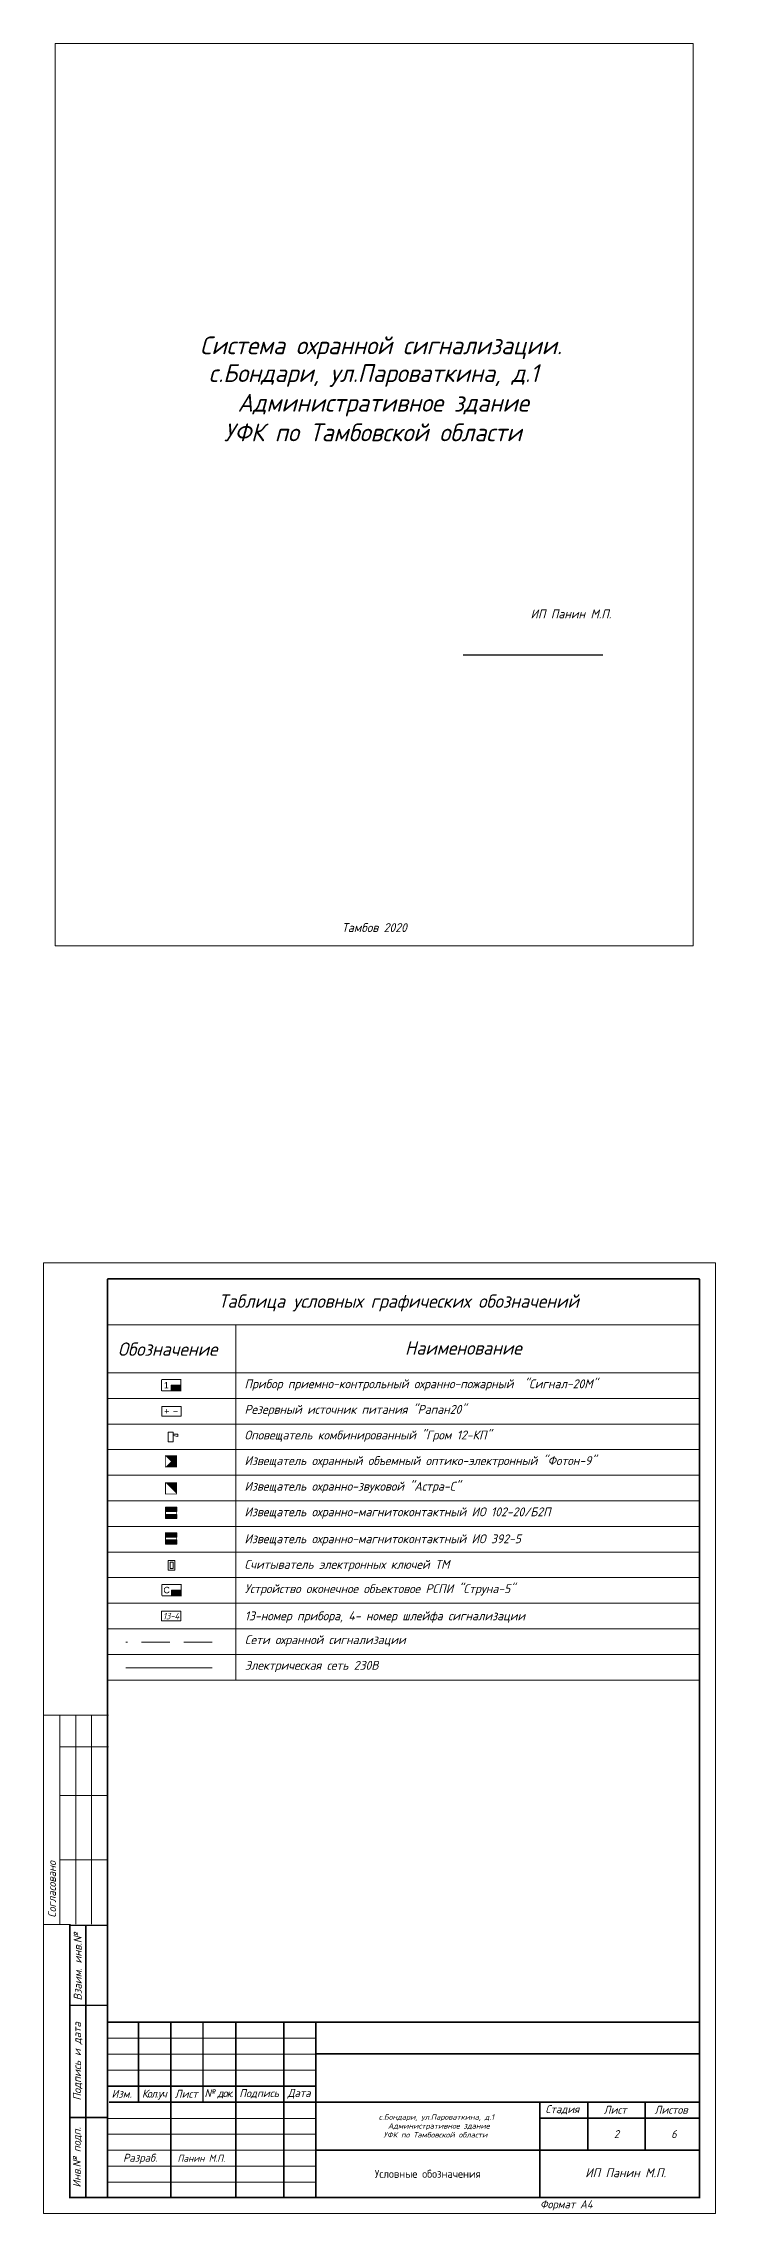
# Model space of a CAD drawing. Header units: inches. Extents: x 595 to 2125, y 393 to 1751.
# Drawn here: x 596 to 671.6, y 1507.4 to 1751.5 of the extents above; entities that cross this region are included whole.
import ezdxf

# ---------------------------------------------------------------- set-up
doc = ezdxf.new("R2010")
doc.units = ezdxf.units.IN
doc.header["$MEASUREMENT"] = 0
for name, pattern in [('Caddy_Solid', [0]), ('HIDDEN2', [4.7625, 3.175, -1.5875]), ('НЕВИДИМАЯ', [9.525, 6.35, -3.175])]:
    doc.linetypes.add(name, pattern=pattern)
doc.layers.get('0').transparency = 0.7
doc.layers.add('DESC', color=7, linetype='Continuous')
doc.layers.add('LINK', color=9, linetype='Continuous')
doc.styles.get("Standard").update_dxf_attribs({"font": 'GOST_Common Italic_0.ttf'})

# ---------------------------------------------------------------- blocks, each defined once
blk = doc.blocks.new('Объем')
at = {"const_width": 0.2}
blk.add_lwpolyline([(0, 0), (0, 3), (3, 3), (3, 0)], close=True, dxfattribs=at)
for points in [[(0.21, 2.94), (0.21, 0.09)], [(0.41, 2.94), (0.41, 0.09)], [(0.61, 2.94), (0.61, 0.09)], [(0.8, 2.94), (0.8, 0.09)], [(1.01, 2.94), (1.01, 0.09)], [(1.21, 2.94), (1.21, 0.09)], [(1.39, 1.52), (2.81, 2.97)], [(1.39, 2.94), (1.39, 0.09)], [(1.39, 1.48), (2.82, 0.03)], [(1.56, 2.93), (1.56, 1.76)], [(1.56, 0.09), (1.56, 1.25)], [(1.74, 0.06), (1.74, 1.05)], [(1.76, 2.94), (1.76, 1.94)], [(1.94, 2.95), (1.94, 2.15)], [(1.94, 0.06), (1.94, 0.87)], [(2.13, 2.93), (2.13, 2.33)], [(2.13, 0.05), (2.13, 0.66)], [(2.3, 2.93), (2.3, 2.52)], [(2.31, 0.06), (2.31, 0.48)], [(2.49, 2.94), (2.49, 2.7)], [(2.49, 0.07), (2.49, 0.29)]]:
    blk.add_lwpolyline(points, dxfattribs=at)
blk = doc.blocks.new('Звуковой')
blk.add_lwpolyline([(0.1, 2.9, 0, 4, 0), (1.5, 1.51, 4, 4, 0)], format="xyseb")
at = {"const_width": 0.2}
blk.add_lwpolyline([(0, 0), (0, 3), (3, 3), (3, 0)], close=True, dxfattribs=at)

msp = doc.modelspace()

# ---------------------------------------------------------------- hatches: boundary and pattern name
at = {"layer": 'DESC', "lineweight": 15}
for points in [[(610.4, 1600.57), (610.4, 1599.94), (611.48, 1599.94), (611.48, 1600.57)], [(610.43, 1577.53), (610.43, 1576.9), (611.51, 1576.9), (611.51, 1577.53)]]:
    msp.add_hatch(color=0, dxfattribs=at).paths.add_polyline_path(points)
h = msp.add_hatch(color=0, dxfattribs=at)
h.dxf.hatch_style = 1
h.paths.add_polyline_path([(609.76, 1586.05), (609.76, 1585.59), (611.02, 1585.59), (611.02, 1586.05)])
h.paths.add_polyline_path([(611.02, 1586.38), (611.02, 1586.85), (609.76, 1586.85), (609.76, 1586.38)])
h = msp.add_hatch(color=0, dxfattribs=at)
h.dxf.hatch_style = 1
h.paths.add_polyline_path([(609.76, 1583.17), (609.76, 1582.71), (611.02, 1582.71), (611.02, 1583.17)])
h.paths.add_polyline_path([(611.02, 1583.5), (611.02, 1583.97), (609.76, 1583.97), (609.76, 1583.5)])

# ---------------------------------------------------------------- linework, layer by layer
at = {"layer": 'DESC', "linetype": 'Caddy_Solid', "lineweight": 15}
for p, q in [((669.12, 1751.48), (597.37, 1751.48)), ((597.37, 1751.48), (597.37, 1650)), ((669.12, 1650), (669.12, 1751.48)), ((597.37, 1650), (669.12, 1650))]:
    msp.add_line(p, q, dxfattribs=at)
at = {"layer": 'DESC', "color": 0, "lineweight": 15}
for p, q in [((596.03, 1507.41), (596.03, 1614.33)), ((596.03, 1614.33), (671.63, 1614.33)), ((671.63, 1614.33), (671.63, 1507.41)), ((603.26, 1607.37), (669.86, 1607.37)), ((617.66, 1607.37), (617.66, 1567.41)), ((669.86, 1607.37), (669.86, 1584.69)), ((617.66, 1601.97), (669.86, 1601.97)), ((669.86, 1601.19), (669.86, 1600.71)), ((603.26, 1599.09), (669.86, 1599.09)), ((603.26, 1596.21), (669.86, 1596.21)), ((603.26, 1593.33), (669.86, 1593.33)), ((603.26, 1590.45), (669.86, 1590.45)), ((617.66, 1587.57), (669.86, 1587.57)), ((603.26, 1584.69), (669.86, 1584.69)), ((669.86, 1584.69), (669.86, 1541.49)), ((603.26, 1581.81), (669.86, 1581.81)), ((603.26, 1578.93), (669.86, 1578.93)), ((603.26, 1576.05), (669.86, 1576.05)), ((603.26, 1573.17), (669.86, 1573.17)), ((603.26, 1570.29), (669.86, 1570.29)), ((603.26, 1567.41), (669.86, 1567.41)), ((596.11, 1563.46), (603.36, 1563.46)), ((597.88, 1563.46), (597.88, 1539.96)), ((599.66, 1563.46), (599.66, 1539.96)), ((601.43, 1563.46), (601.43, 1539.96)), ((597.88, 1559.91), (603.36, 1559.91)), ((597.88, 1554.44), (603.23, 1554.44)), ((597.88, 1547.2), (603.23, 1547.2)), ((599.07, 1539.91), (596.11, 1539.91)), ((603.26, 1527.15), (626.66, 1527.15)), ((603.26, 1525.35), (626.66, 1525.35)), ((603.26, 1516.35), (626.66, 1516.35)), ((603.26, 1514.55), (626.66, 1514.55)), ((603.23, 1510.95), (626.66, 1510.95)), ((603.26, 1512.75), (626.66, 1512.75)), ((671.63, 1507.41), (596.03, 1507.41))]:
    msp.add_line(p, q, dxfattribs=at)
at = {"layer": 'DESC', "color": 0, "linetype": 'HIDDEN2', "lineweight": 15}
msp.add_line((615, 1571.66), (605.3, 1571.66), dxfattribs=at)
at = {"layer": 'DESC', "color": 0, "linetype": 'ByBlock', "lineweight": 15}
msp.add_line((615, 1568.78), (605.3, 1568.78), dxfattribs=at)
at = {"layer": 'DESC', "color": 0, "linetype": 'Continuous', "lineweight": 15}
for p, q in [((603.32, 1523.55), (626.68, 1523.55)), ((603.32, 1518.11), (626.59, 1518.11))]:
    msp.add_line(p, q, dxfattribs=at)
at = {"layer": 'DESC', "color": 0, "lineweight": 15}
msp.add_lwpolyline([(669.83, 1612.53, 0.18, 0.18, 0), (669.83, 1509.21, 0.18, 0.18, 0), (598.99, 1509.21, 0.18, 0.18, 0), (598.99, 1539.89, 0, 0, 0)], format="xyseb", dxfattribs=at)
for points, const_width in [([(603.23, 1509.21), (603.23, 1612.53)], 0.18), ([(603.23, 1612.53), (669.83, 1612.53)], 0.18), ([(609.32, 1601.2), (609.32, 1599.94)], 0.108), ([(609.32, 1601.2), (611.48, 1601.2), (611.48, 1599.94), (609.32, 1599.94)], 0.108), ([(609.76, 1586.85), (611.02, 1586.85), (611.02, 1585.59), (609.76, 1585.59), (609.76, 1586.85)], 0.084), ([(609.76, 1583.97), (611.02, 1583.97), (611.02, 1582.71), (609.76, 1582.71), (609.76, 1583.97)], 0.084), ([(609.35, 1578.16), (609.35, 1576.9)], 0.108), ([(609.35, 1578.16), (611.51, 1578.16), (611.51, 1576.9), (609.35, 1576.9)], 0.108), ([(598.91, 1539.83), (603.31, 1539.83)], 0.18), ([(600.79, 1509.23), (600.79, 1539.89)], 0.18), ([(598.99, 1530.83), (603.31, 1530.83)], 0.18), ([(603.26, 1528.95), (669.83, 1528.95)], 0.18), ([(610.35, 1528.95), (610.35, 1509.15)], 0.18), ([(617.66, 1528.95), (617.66, 1509.15)], 0.18), ([(623.08, 1528.9), (623.08, 1509.21)], 0.18), ([(626.66, 1528.95), (626.66, 1509.15)], 0.18), ([(626.66, 1525.38), (669.83, 1525.38)], 0.18), ([(603.26, 1521.75), (626.66, 1521.75)], 0.18), ([(598.99, 1518.23), (603.31, 1518.23)], 0.18), ([(626.66, 1518.15), (626.66, 1518.15)], 0.072), ([(651.86, 1519.92), (651.86, 1509.21)], 0.18), ([(651.86, 1518.15), (669.83, 1518.15)], 0.18), ([(657.26, 1519.92), (657.26, 1514.55)], 0.18), ([(626.66, 1514.55), (669.83, 1514.55)], 0.18)]:
    msp.add_lwpolyline(points, dxfattribs=dict(at, const_width=const_width))
for points in [[(617.66, 1601.97), (603.23, 1601.97)], [(611.48, 1600.57), (610.4, 1600.57)], [(610.4, 1600.57), (610.4, 1599.94)], [(610.4, 1599.94), (610.4, 1599.94)], [(610.08, 1595.29), (610.08, 1594.21), (610.62, 1594.21), (610.62, 1595.29), (610.08, 1595.29)], [(610.62, 1595.08), (611.16, 1595.08)], [(610.62, 1595.08), (610.62, 1594.9), (611.16, 1594.81)], [(611.16, 1595.08), (611.16, 1594.81)], [(617.66, 1587.57), (603.23, 1587.57)], [(610.08, 1580.86), (610.8, 1580.86), (610.8, 1579.78), (610.08, 1579.78), (610.08, 1580.86)], [(610.27, 1580.68), (610.63, 1580.68), (610.63, 1579.96), (610.27, 1579.96), (610.27, 1580.68)], [(610.43, 1579.78), (610.43, 1579.78)], [(611.51, 1577.53), (610.43, 1577.53)], [(610.43, 1577.53), (610.43, 1576.9)], [(610.43, 1576.9), (610.43, 1576.9)], [(609.31, 1575.15), (611.47, 1575.15), (611.47, 1574.07), (609.31, 1574.07), (609.31, 1575.15)]]:
    msp.add_lwpolyline(points, dxfattribs=at)
for points in [[(609.36, 1597.09), (611.52, 1597.09), (611.52, 1598.17), (609.36, 1598.17)], [(609.76, 1586.85), (611.02, 1586.85), (611.02, 1586.38), (609.76, 1586.38)], [(611.02, 1585.59), (609.76, 1585.59), (609.76, 1586.05), (611.02, 1586.05)], [(609.76, 1583.97), (611.02, 1583.97), (611.02, 1583.5), (609.76, 1583.5)], [(611.02, 1582.71), (609.76, 1582.71), (609.76, 1583.17), (611.02, 1583.17)]]:
    msp.add_lwpolyline(points, close=True, dxfattribs=at)
at = {"layer": 'DESC', "color": 0, "linetype": 'НЕВИДИМАЯ', "lineweight": 15, "const_width": 0.072}
for points in [[(609.67, 1597.65), (610.16, 1597.65)], [(609.91, 1597.9), (609.91, 1597.42)], [(610.65, 1597.65), (611.13, 1597.65)]]:
    msp.add_lwpolyline(points, dxfattribs=at)
at = {"layer": 'DESC', "color": 0, "linetype": 'Continuous', "lineweight": 15, "const_width": 0.18}
for points in [[(606.74, 1520.04), (606.74, 1528.95)], [(613.98, 1519.94), (613.98, 1528.95)], [(603.39, 1519.94), (669.83, 1519.94)], [(663.71, 1519.94), (663.71, 1514.55)]]:
    msp.add_lwpolyline(points, dxfattribs=at)
at = {"layer": 'LINK', "color": 0}
msp.add_line((643.25, 1682.71), (658.93, 1682.71), dxfattribs=at)

# ---------------------------------------------------------------- block references
at = {"layer": 'DESC', "color": 0, "lineweight": 15}
for name, p, xscale, yscale, zscale, rotation in [('Объем', (611.01, 1591.37), -0.4199760000000503, 0.4199760000000061, 0.4199760000000001, 0.05815664228504325), ('Звуковой', (609.76, 1589.6), 0.4199975999999516, 0.4199975999999516, 0.4199975999999516, 270)]:
    msp.add_blockref(name, p, dxfattribs=dict(at, xscale=xscale, yscale=yscale, zscale=zscale, rotation=rotation))

# ---------------------------------------------------------------- texts
at = {"layer": 'DESC', "color": 0, "lineweight": 15, "attachment_point": 1}
for s, width, heights, insert, char_height in [('Система охранной сигнализации.', 59.1919, [0], (613.64, 1718.52), 2), ('\\pi10.06867;c.Бондари, ул.Пароваткина, д.1\\P\\pi12.16336; Административное здание \\P\\pi11.84291;УФК по Тамбовской области', 59.1919, [0], (604.49, 1715.4), 2), ('\\pi4.80835;ИП Панин М.П.', 17.9743, [1.74], (646.01, 1687.82), 1), ('Тамбов 2020', 59.1919, [0], (629.59, 1652.54), 1), ('Таблица условных графических обозначений', 45.6025, [0.959], (615.72, 1610.78), 1.5), ('Обозначение', 14.4, [0], (604.41, 1605.38), 1.5), ('Наименование', 14.4, [0], (636.7, 1605.51), 1.5), ('Прибор приемно-контрольный охранно-пожарный  "Сигнал-20М"', 49.91, [0], (618.65, 1601.23), 1), ('Резервный источник питания "Рапан20"', 49.91, [0], (618.65, 1598.35), 1), ('Оповещатель комбинированный "Гром 12-КП"', 49.91, [0], (618.65, 1595.47), 1), ('Извещатель охранный объемный оптико-электронный "Фотон-9"', 49.91, [0], (618.65, 1592.59), 1), ('Извещатель охранно-звуковой "Астра-С"', 49.91, [0], (618.65, 1589.71), 1), ('Извещатель охранно-магнитоконтактный ИО 102-20/Б2П', 49.91, [0], (618.65, 1586.83), 1), ('Извещатель охранно-магнитоконтактный ИО 392-5', 49.91, [0], (618.65, 1583.8), 1), ('Считыватель электронных ключей ТМ', 49.91, [0], (618.65, 1580.92), 1), ('Устройство оконечное объектовое РСПИ "Струна-5"', 49.91, [0], (618.68, 1578.19), 1), ('13-номер прибора, 4- номер шлейфа сигнализации', 49.91, [0], (618.68, 1575.13), 1), ('Сети охранной сигнализации', 49.91, [0], (618.69, 1572.45), 1), ('Электрическая сеть 230В', 49.91, [0], (618.69, 1569.57), 1), ('\\pi23.73776;c.Бондари, ул.Пароваткина, д.1\\P\\pi24.36617; Административное здание \\P\\pi24.27003;УФК по Тамбовской области', 59.1919, [0], (609.99, 1518.57), 0.6), ('\\pi4.80835;ИП Панин М.П.', 17.9743, [1.74], (652.16, 1512.5), 1)]:
    msp.add_mtext_dynamic_manual_height_columns(s, width=width, gutter_width=1, heights=heights, dxfattribs=dict(at, insert=insert, char_height=char_height))
at = {"layer": 'DESC', "color": 0, "lineweight": 15}
for s, insert, char_height, width, attachment_point in [('{\\fArial|b0|i0|c204|p34;1}', (609.86, 1600.57), 0.72, 1.08, 5), ('{\\fArial|b0|i0|c204|p34;C}', (609.89, 1577.53), 0.72, 1.08, 5), ('13-4', (610.39, 1574.61), 0.72, 2.16, 5), ('Изм.', (604.83, 1520.88), 0.9, 3.4805, 5), ('{\\T0.85;Кол.уч}', (608.47, 1520.78), 0.9, 3.6119, 5), ('Лист', (612.09, 1520.88), 0.9, 3.6273, 5), ('{\\T0.85;№ док.}', (615.75, 1520.88), 0.9, 3.6803, 5), ('Подпись', (620.29, 1520.88), 0.9, 5.4, 5), ('Дата', (624.79, 1520.88), 0.9, 3.6, 5), ('Стадия', (654.39, 1519.08), 0.9, 5.4, 5), ('Лист', (660.33, 1519.08), 0.9, 6.48, 5), ('Листов', (666.62, 1519.08), 0.9, 6.0943, 5), ('2', (660.48, 1516.35), 0.9, 6.4543, 5), ('6', (666.94, 1516.35), 0.9, 6.4543, 5), ('Разраб.', (606.91, 1513.56), 0.9, 7.0924, 5), ('{\\fGOST Common|b0|i0|c204|p34;Условные обозначения }', (639.26, 1511.88), 0.9, 25.2, 5), ('Формат А4', (651.88, 1508.33), 0.9, 9.0683, 4)]:
    msp.add_mtext(s, dxfattribs=dict(at, insert=insert, char_height=char_height, width=width, attachment_point=attachment_point))
at = {"layer": 'DESC', "color": 0, "lineweight": 15, "char_height": 0.9, "rotation": 90}
for s, insert, width, attachment_point in [('Cогласовано', (596.54, 1540.67), 10.814, 1), (' Взаим. инв.№', (599.89, 1530.83), 16.5013, 4), ('Подпись и дата', (599.89, 1524.53), 12.6, 5), ('Инв.№ подп.', (599.86, 1513.73), 9, 5)]:
    msp.add_mtext(s, dxfattribs=dict(at, insert=insert, width=width, attachment_point=attachment_point))
at = {"layer": 'DESC', "lineweight": 15, "insert": (613.79, 1513.63), "char_height": 0.787, "width": 6.3, "attachment_point": 5}
msp.add_mtext('Панин М.П.', dxfattribs=at)

doc.saveas('drawing.dxf')
